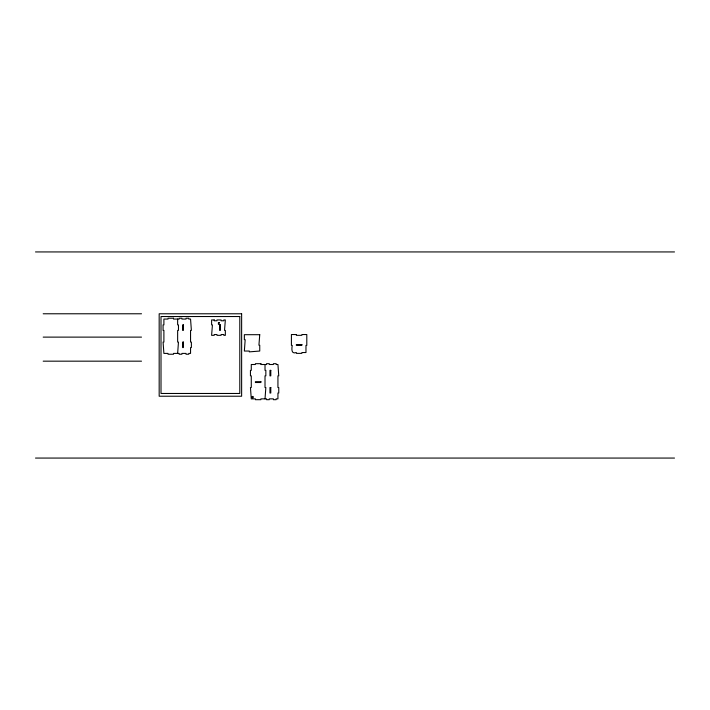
<?xml version="1.0" encoding="UTF-8"?>
<svg xmlns="http://www.w3.org/2000/svg" width="710" height="710" viewBox="0 0 710 710"><rect width="100%" height="100%" fill="white"/><g stroke="black" fill="none" stroke-linecap="round" stroke-linejoin="round"><path stroke-width="1.06" d="M35.5 251.935L674.5 251.935M43.186 313.776L141.512 313.776M43.186 337.117L141.512 337.117M43.186 361.168L141.512 361.168M35.5 458.065L674.5 458.065M265.016 364.505L265.016 370.345L265.842 370.345L265.842 375.847L265.016 375.847L265.016 387.527L265.842 387.527L265.016 398.86M177.642 319.056L177.642 324.896L178.467 324.896L178.467 330.398L177.642 330.398L177.642 342.078L178.467 342.078L177.642 353.411M251.961 397.121C253.408 400.023 254.109 394.511 251.961 397.121M241.631 313.776L159.173 313.776L159.173 396.224L241.631 396.224L241.631 313.776M239.794 316.527L161.01 316.527L161.01 393.473L239.794 393.473L239.794 316.527M173.515 318.231L168.021 318.231L168.021 319.056L163.895 319.056L163.895 324.896L163.078 324.896L163.078 330.398L163.895 330.398L163.895 342.078L163.078 342.078L163.895 353.411L168.021 353.411L168.021 354.237L173.515 354.237L173.515 353.411L179.151 353.411L179.151 354.237L181.902 354.237L181.902 353.411L186.02 353.411L186.02 354.237L188.771 354.237L188.771 353.411L190.555 353.411L190.555 347.572L191.38 347.572L191.38 342.078L190.555 342.078L190.555 330.398L191.38 330.398L190.555 319.056L188.771 319.056L188.771 318.231L186.02 318.231L186.02 319.056L181.902 319.056L181.902 318.231L179.151 318.231L179.151 319.056L173.515 319.056L173.515 318.231M214.216 319.953L211.607 319.953L211.607 324.896L212.432 324.896L211.607 335.342L214.216 335.342L214.216 334.517L216.967 334.517L216.967 335.342L221.085 335.342L221.085 334.517L223.836 334.517L223.836 335.342L225.345 335.342L225.345 330.398L224.52 330.398L225.345 319.953L223.836 319.953L223.836 320.778L221.085 320.778L221.085 319.953L216.967 319.953L216.967 320.778L214.216 320.778L214.216 319.953M219.159 322.562L218.405 322.562L218.405 324.346L219.159 324.346L219.159 322.562M183.411 324.896L182.585 324.896L182.585 330.398L183.411 330.398L183.411 324.896M220.402 324.896L219.576 324.896L219.576 330.398L220.402 330.398L220.402 324.896M296.354 334.534L291.411 334.534L291.411 345.388L292.236 345.388C291.668 348.779 291.109 354.467 296.354 352.533L296.354 353.376L301.856 353.376L301.856 352.533L305.974 352.533L305.974 345.388L306.8 345.388L306.8 334.534L301.856 334.534L301.856 335.333L296.354 335.333L296.354 334.534M259.745 334.694L244.355 334.694L244.355 339.708L245.181 339.708L244.355 351.042L249.308 351.042L249.308 351.867L259.745 351.042L259.745 345.202L258.928 345.202L259.745 334.694M183.411 342.078L182.585 342.078L182.585 347.572L183.411 347.572L183.411 342.078M301.856 344.563L296.354 344.563L296.354 345.388L301.856 345.388L301.856 344.563M260.898 363.68L255.396 363.68L255.396 364.505L251.278 364.505L251.278 370.345L250.452 370.345L250.452 375.847L251.278 375.847L251.278 387.527L250.452 387.527L251.278 398.86L255.396 398.86L255.396 399.686L260.898 399.686L260.898 398.86L266.534 398.86L266.534 399.686L269.276 399.686L269.276 398.86L273.403 398.86L273.403 399.686L276.146 399.686L276.146 398.86L277.938 398.86L277.938 393.02L278.764 393.02L278.764 387.527L277.938 387.527L277.938 375.847L278.764 375.847L277.938 364.505L276.146 364.505L276.146 363.68L273.403 363.68L273.403 364.505L269.276 364.505L269.276 363.68L266.534 363.68L266.534 364.505L260.898 364.505L260.898 363.68M270.794 370.345L269.969 370.345L269.969 375.847L270.794 375.847L270.794 370.345M260.898 381.687L255.396 381.687L255.396 382.512L260.898 382.512L260.898 381.687M270.794 387.527L269.969 387.527L269.969 393.02L270.794 393.02L270.794 387.527"/></g></svg>
